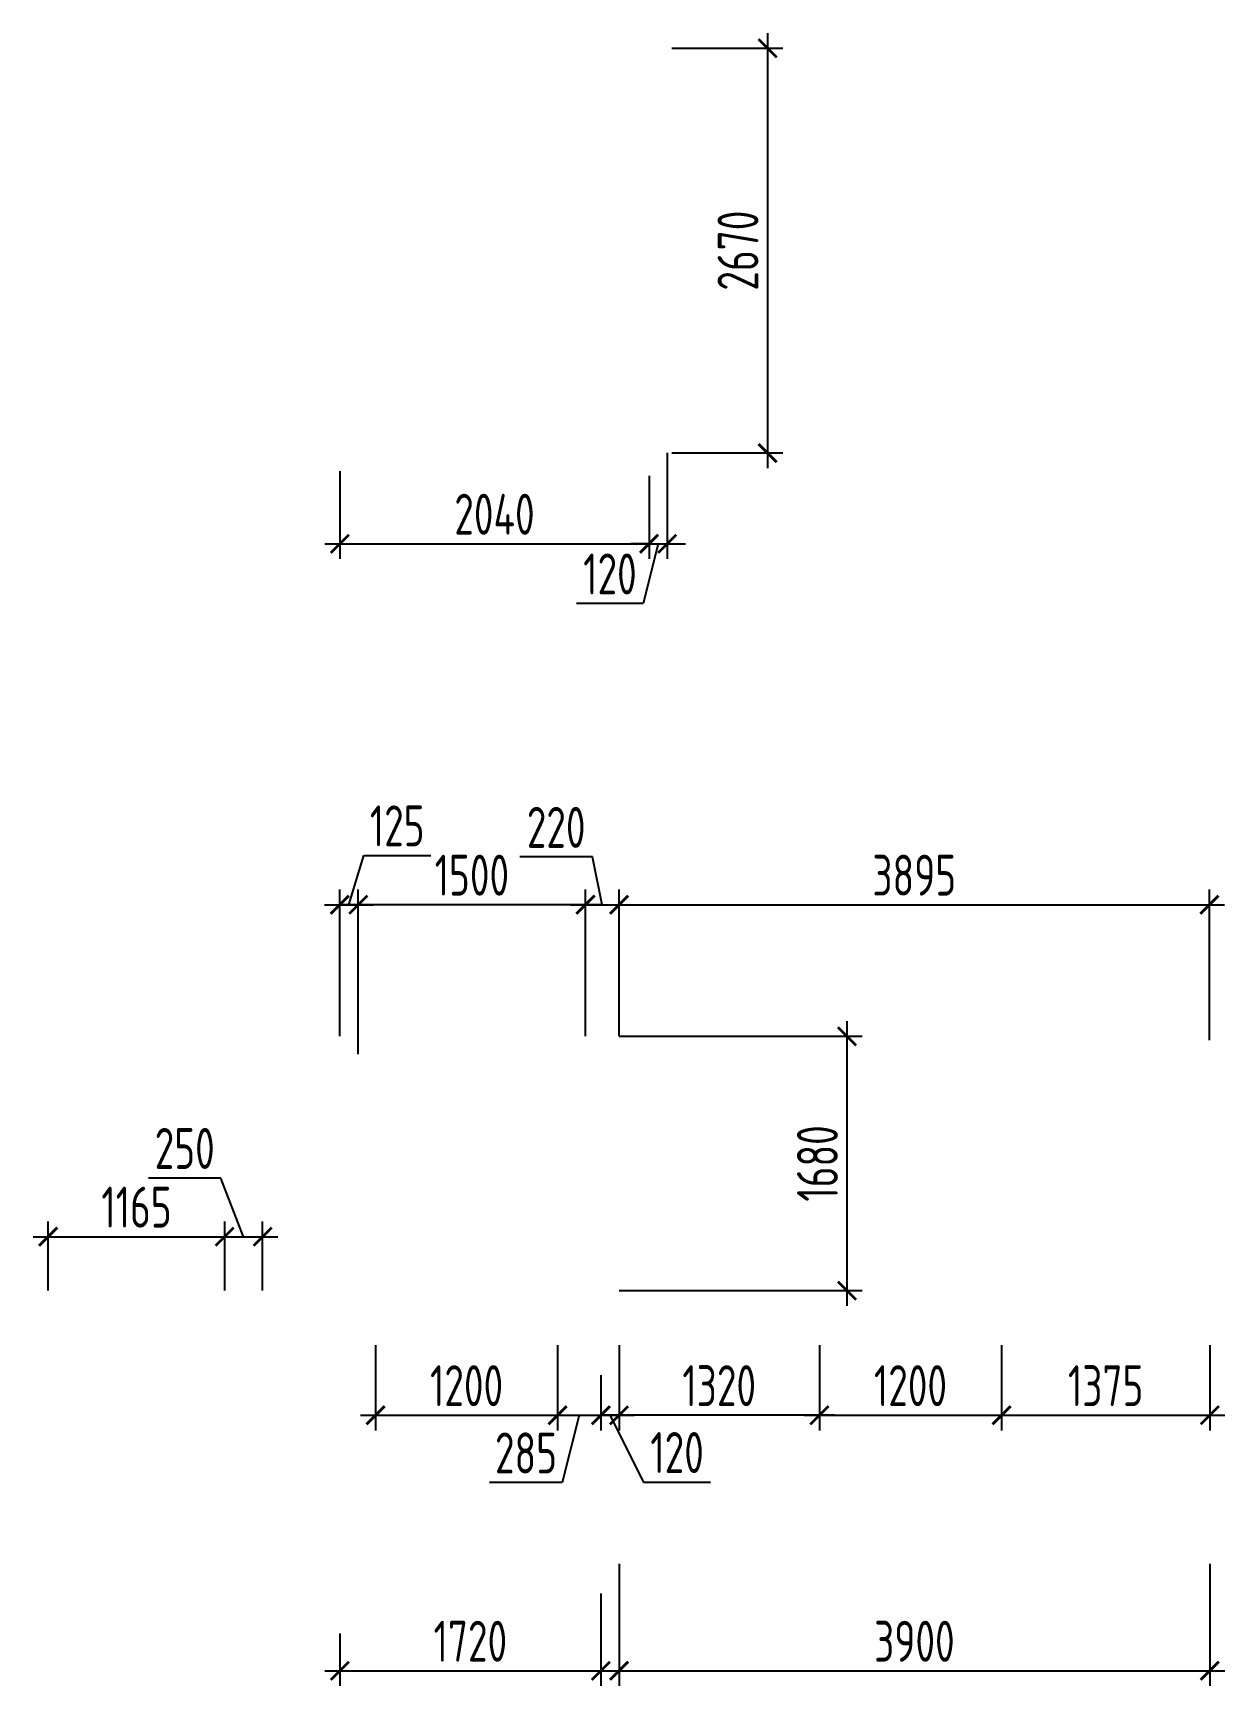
# Model space of a CAD drawing. Header units: millimetres. Extents: x -350007 to 536090, y -888 to 198380.
# Drawn here: x -292982 to -285117, y 71239 to 82143 of the extents above; entities that cross this region are included whole.
import ezdxf

# ---------------------------------------------------------------- set-up
doc = ezdxf.new("R2010")
doc.units = ezdxf.units.MM
doc.layers.add('АР_Размеры нов.', color=15, linetype='Continuous', lineweight=0)
doc.styles.add('ISOCPEUR', font='isocpeur.ttf', dxfattribs={"width": 0.7})
doc.dimstyles.new('R_100', dxfattribs={"dimtxt": 270, "dimasz": 120, "dimexe": 100, "dimexo": 0, "dimgap": 60, "dimtad": 1, "dimdec": 0, "dimrnd": 5, "dimzin": 0, "dimdsep": 46, "dimtxsty": 'ISOCPEUR', "dimblk": 'ARCHTICK', "dimcen": 0, "dimdle": 100, "dimclrd": 256, "dimclre": 256, "dimclrt": 256, "dimadec": 0, "dimazin": 0, "dimtfac": 2, "dimtdec": 0, "dimtofl": 0, "dimtmove": 1, "dimatfit": 3, "dimfxl": 1, "dimtvp": 3, "dimtolj": 1, "dimtzin": 0, "dimarcsym": 0})

# ---------------------------------------------------------------- blocks, each defined once
blk = doc.blocks.new('_ArchTick')
at = {"color": 0, "linetype": 'ByBlock', "const_width": 0.15}
blk.add_lwpolyline([(-0.5, -0.5), (0.5, 0.5)], dxfattribs=at)
blk = doc.blocks.new('*D2561')
at = {"layer": 'Defpoints', "color": 0, "ltscale": 100, "transparency": 16777216}
for p in [(-290836, 76393), (-289336, 75525), (-290836, 75406)]:
    blk.add_point(p, dxfattribs=at)
at = {"layer": 'АР_Размеры нов.', "lineweight": -2, "ltscale": 100, "transparency": 16777216}
for p, q in [((-290836, 75406), (-290836, 76493)), ((-289336, 75525), (-289336, 76493)), ((-289236, 76393), (-290936, 76393))]:
    blk.add_line(p, q, dxfattribs=at)
at = {"layer": 'АР_Размеры нов.', "lineweight": -2, "ltscale": 100, "transparency": 16777216, "xscale": 120, "yscale": 120, "zscale": 120, "rotation": 180}
blk.add_blockref('_ArchTick', (-290836, 76393), dxfattribs=at)
at = {"layer": 'АР_Размеры нов.', "lineweight": -2, "ltscale": 100, "transparency": 16777216, "xscale": 120, "yscale": 120, "zscale": 120}
blk.add_blockref('_ArchTick', (-289336, 76393), dxfattribs=at)
at = {"layer": 'АР_Размеры нов.', "ltscale": 100, "transparency": 16777216, "insert": (-290086, 76588), "char_height": 270, "attachment_point": 5, "style": 'ISOCPEUR'}
blk.add_mtext('\\A1;1500', dxfattribs=at)
blk = doc.blocks.new('*D2562')
at = {"layer": 'Defpoints', "color": 0, "ltscale": 100, "transparency": 16777216}
for p in [(-291717, 74203), (-292882, 73847), (-291717, 73847)]:
    blk.add_point(p, dxfattribs=at)
at = {"layer": 'АР_Размеры нов.', "lineweight": -2, "ltscale": 100, "transparency": 16777216}
for p, q in [((-292882, 73847), (-292882, 74303)), ((-291717, 73847), (-291717, 74303)), ((-292982, 74203), (-291617, 74203))]:
    blk.add_line(p, q, dxfattribs=at)
at = {"layer": 'АР_Размеры нов.', "lineweight": -2, "ltscale": 100, "transparency": 16777216, "xscale": 120, "yscale": 120, "zscale": 120, "rotation": 180}
blk.add_blockref('_ArchTick', (-292882, 74203), dxfattribs=at)
at = {"layer": 'АР_Размеры нов.', "lineweight": -2, "ltscale": 100, "transparency": 16777216, "xscale": 120, "yscale": 120, "zscale": 120}
blk.add_blockref('_ArchTick', (-291717, 74203), dxfattribs=at)
at = {"layer": 'АР_Размеры нов.', "ltscale": 100, "transparency": 16777216, "insert": (-292299, 74398), "char_height": 270, "attachment_point": 5, "style": 'ISOCPEUR'}
blk.add_mtext('\\A1;1165', dxfattribs=at)
blk = doc.blocks.new('*D2563')
at = {"layer": 'Defpoints', "color": 0, "ltscale": 100, "transparency": 16777216}
for p in [(-291467, 74203), (-291717, 73847), (-291467, 73847)]:
    blk.add_point(p, dxfattribs=at)
at = {"layer": 'АР_Размеры нов.', "lineweight": -2, "ltscale": 100, "transparency": 16777216}
for p, q in [((-291742, 74590), (-292221, 74590)), ((-291592, 74203), (-291742, 74590)), ((-291717, 73847), (-291717, 74303)), ((-291467, 73847), (-291467, 74303)), ((-291817, 74203), (-291367, 74203))]:
    blk.add_line(p, q, dxfattribs=at)
at = {"layer": 'АР_Размеры нов.', "lineweight": -2, "ltscale": 100, "transparency": 16777216, "xscale": 120, "yscale": 120, "zscale": 120, "rotation": 180}
blk.add_blockref('_ArchTick', (-291717, 74203), dxfattribs=at)
at = {"layer": 'АР_Размеры нов.', "lineweight": -2, "ltscale": 100, "transparency": 16777216, "xscale": 120, "yscale": 120, "zscale": 120}
blk.add_blockref('_ArchTick', (-291467, 74203), dxfattribs=at)
at = {"layer": 'АР_Размеры нов.', "ltscale": 100, "transparency": 16777216, "insert": (-291981, 74785), "char_height": 270, "attachment_point": 5, "style": 'ISOCPEUR'}
blk.add_mtext('\\A1;250', dxfattribs=at)
blk = doc.blocks.new('*D2912')
at = {"layer": 'Defpoints', "color": 0, "ltscale": 100, "transparency": 16777216}
for p in [(-289235, 71848), (-290957, 71586), (-289235, 71339)]:
    blk.add_point(p, dxfattribs=at)
at = {"layer": 'АР_Размеры нов.', "lineweight": -2, "ltscale": 100, "transparency": 16777216}
for p, q in [((-289235, 71848), (-289235, 71239)), ((-290957, 71586), (-290957, 71239)), ((-291057, 71339), (-289135, 71339))]:
    blk.add_line(p, q, dxfattribs=at)
at = {"layer": 'АР_Размеры нов.', "lineweight": -2, "ltscale": 100, "transparency": 16777216, "xscale": 120, "yscale": 120, "zscale": 120, "rotation": 180}
blk.add_blockref('_ArchTick', (-290957, 71339), dxfattribs=at)
at = {"layer": 'АР_Размеры нов.', "lineweight": -2, "ltscale": 100, "transparency": 16777216, "xscale": 120, "yscale": 120, "zscale": 120}
blk.add_blockref('_ArchTick', (-289235, 71339), dxfattribs=at)
at = {"layer": 'АР_Размеры нов.', "ltscale": 100, "transparency": 16777216, "insert": (-290096, 71534), "char_height": 270, "attachment_point": 5, "style": 'ISOCPEUR'}
blk.add_mtext('\\A1;1720', dxfattribs=at)
blk = doc.blocks.new('*D2913')
at = {"layer": 'Defpoints', "color": 0, "ltscale": 100, "transparency": 16777216}
for p in [(-289115, 72044), (-285217, 72044), (-285217, 71339)]:
    blk.add_point(p, dxfattribs=at)
at = {"layer": 'АР_Размеры нов.', "lineweight": -2, "ltscale": 100, "transparency": 16777216}
for p, q in [((-289115, 72044), (-289115, 71239)), ((-285217, 72044), (-285217, 71239)), ((-289215, 71339), (-285117, 71339))]:
    blk.add_line(p, q, dxfattribs=at)
at = {"layer": 'АР_Размеры нов.', "lineweight": -2, "ltscale": 100, "transparency": 16777216, "xscale": 120, "yscale": 120, "zscale": 120, "rotation": 180}
blk.add_blockref('_ArchTick', (-289115, 71339), dxfattribs=at)
at = {"layer": 'АР_Размеры нов.', "lineweight": -2, "ltscale": 100, "transparency": 16777216, "xscale": 120, "yscale": 120, "zscale": 120}
blk.add_blockref('_ArchTick', (-285217, 71339), dxfattribs=at)
at = {"layer": 'АР_Размеры нов.', "ltscale": 100, "transparency": 16777216, "insert": (-287166, 71534), "char_height": 270, "attachment_point": 5, "style": 'ISOCPEUR'}
blk.add_mtext('\\A1;3900', dxfattribs=at)
blk = doc.blocks.new('*D2915')
at = {"layer": 'Defpoints', "color": 0, "ltscale": 100, "transparency": 16777216}
for p in [(-290836, 76393), (-290958, 75525), (-290836, 75525)]:
    blk.add_point(p, dxfattribs=at)
at = {"layer": 'АР_Размеры нов.', "lineweight": -2, "ltscale": 100, "transparency": 16777216}
for p, q in [((-290897, 76393), (-290800, 76718)), ((-290800, 76718), (-290358, 76718)), ((-290958, 75525), (-290958, 76493)), ((-290836, 75525), (-290836, 76493)), ((-291058, 76393), (-290736, 76393))]:
    blk.add_line(p, q, dxfattribs=at)
at = {"layer": 'АР_Размеры нов.', "lineweight": -2, "ltscale": 100, "transparency": 16777216, "xscale": 120, "yscale": 120, "zscale": 120, "rotation": 180}
blk.add_blockref('_ArchTick', (-290958, 76393), dxfattribs=at)
at = {"layer": 'АР_Размеры нов.', "lineweight": -2, "ltscale": 100, "transparency": 16777216, "xscale": 120, "yscale": 120, "zscale": 120}
blk.add_blockref('_ArchTick', (-290836, 76393), dxfattribs=at)
at = {"layer": 'АР_Размеры нов.', "ltscale": 100, "transparency": 16777216, "insert": (-290579, 76913), "char_height": 270, "attachment_point": 5, "style": 'ISOCPEUR'}
blk.add_mtext('\\A1;125', dxfattribs=at)
blk = doc.blocks.new('*D2916')
at = {"layer": 'Defpoints', "color": 0, "ltscale": 100, "transparency": 16777216}
for p in [(-290722, 73487), (-289520, 73487), (-289520, 73025)]:
    blk.add_point(p, dxfattribs=at)
at = {"layer": 'АР_Размеры нов.', "lineweight": -2, "ltscale": 100, "transparency": 16777216}
for p, q in [((-290722, 73487), (-290722, 72925)), ((-289520, 73487), (-289520, 72925)), ((-290822, 73025), (-289420, 73025))]:
    blk.add_line(p, q, dxfattribs=at)
at = {"layer": 'АР_Размеры нов.', "lineweight": -2, "ltscale": 100, "transparency": 16777216, "xscale": 120, "yscale": 120, "zscale": 120, "rotation": 180}
blk.add_blockref('_ArchTick', (-290722, 73025), dxfattribs=at)
at = {"layer": 'АР_Размеры нов.', "lineweight": -2, "ltscale": 100, "transparency": 16777216, "xscale": 120, "yscale": 120, "zscale": 120}
blk.add_blockref('_ArchTick', (-289520, 73025), dxfattribs=at)
at = {"layer": 'АР_Размеры нов.', "ltscale": 100, "transparency": 16777216, "insert": (-290121, 73220), "char_height": 270, "attachment_point": 5, "style": 'ISOCPEUR'}
blk.add_mtext('\\A1;1200', dxfattribs=at)
blk = doc.blocks.new('*D2917')
at = {"layer": 'Defpoints', "color": 0, "ltscale": 100, "transparency": 16777216}
for p in [(-287793, 73487), (-286591, 73487), (-286591, 73025)]:
    blk.add_point(p, dxfattribs=at)
at = {"layer": 'АР_Размеры нов.', "lineweight": -2, "ltscale": 100, "transparency": 16777216}
for p, q in [((-287793, 73487), (-287793, 72925)), ((-286591, 73487), (-286591, 72925)), ((-287893, 73025), (-286491, 73025))]:
    blk.add_line(p, q, dxfattribs=at)
at = {"layer": 'АР_Размеры нов.', "lineweight": -2, "ltscale": 100, "transparency": 16777216, "xscale": 120, "yscale": 120, "zscale": 120, "rotation": 180}
blk.add_blockref('_ArchTick', (-287793, 73025), dxfattribs=at)
at = {"layer": 'АР_Размеры нов.', "lineweight": -2, "ltscale": 100, "transparency": 16777216, "xscale": 120, "yscale": 120, "zscale": 120}
blk.add_blockref('_ArchTick', (-286591, 73025), dxfattribs=at)
at = {"layer": 'АР_Размеры нов.', "ltscale": 100, "transparency": 16777216, "insert": (-287192, 73220), "char_height": 270, "attachment_point": 5, "style": 'ISOCPEUR'}
blk.add_mtext('\\A1;1200', dxfattribs=at)
blk = doc.blocks.new('*D2839')
at = {"layer": 'Defpoints', "color": 0, "ltscale": 500, "transparency": 16777216}
for p in [(-289115, 76393), (-289336, 75525), (-289115, 75525)]:
    blk.add_point(p, dxfattribs=at)
at = {"layer": 'АР_Размеры нов.', "lineweight": -2, "ltscale": 500, "transparency": 16777216}
for p, q in [((-289290, 76708), (-289769, 76708)), ((-289226, 76393), (-289290, 76708)), ((-289336, 75525), (-289336, 76493)), ((-289115, 75525), (-289115, 76493)), ((-289436, 76393), (-289015, 76393))]:
    blk.add_line(p, q, dxfattribs=at)
at = {"layer": 'АР_Размеры нов.', "lineweight": -2, "ltscale": 500, "transparency": 16777216, "xscale": 120, "yscale": 120, "zscale": 120, "rotation": 180}
blk.add_blockref('_ArchTick', (-289336, 76393), dxfattribs=at)
at = {"layer": 'АР_Размеры нов.', "lineweight": -2, "ltscale": 500, "transparency": 16777216, "xscale": 120, "yscale": 120, "zscale": 120}
blk.add_blockref('_ArchTick', (-289115, 76393), dxfattribs=at)
at = {"layer": 'АР_Размеры нов.', "lineweight": 13, "ltscale": 500, "transparency": 16777216, "insert": (-289530, 76903), "char_height": 270, "attachment_point": 5, "style": 'ISOCPEUR'}
blk.add_mtext('\\A1;220', dxfattribs=at)
blk = doc.blocks.new('*D2840')
at = {"layer": 'Defpoints', "color": 0, "ltscale": 500, "transparency": 16777216}
for p in [(-285219, 76393), (-289115, 75525), (-285219, 75500)]:
    blk.add_point(p, dxfattribs=at)
at = {"layer": 'АР_Размеры нов.', "lineweight": -2, "ltscale": 500, "transparency": 16777216}
for p, q in [((-289115, 75525), (-289115, 76493)), ((-285219, 75500), (-285219, 76493)), ((-289215, 76393), (-285119, 76393))]:
    blk.add_line(p, q, dxfattribs=at)
at = {"layer": 'АР_Размеры нов.', "lineweight": -2, "ltscale": 500, "transparency": 16777216, "xscale": 120, "yscale": 120, "zscale": 120, "rotation": 180}
blk.add_blockref('_ArchTick', (-289115, 76393), dxfattribs=at)
at = {"layer": 'АР_Размеры нов.', "lineweight": -2, "ltscale": 500, "transparency": 16777216, "xscale": 120, "yscale": 120, "zscale": 120}
blk.add_blockref('_ArchTick', (-285219, 76393), dxfattribs=at)
at = {"layer": 'АР_Размеры нов.', "lineweight": 13, "ltscale": 500, "transparency": 16777216, "insert": (-287167, 76588), "char_height": 270, "attachment_point": 5, "style": 'ISOCPEUR'}
blk.add_mtext('\\A1;3895', dxfattribs=at)
blk = doc.blocks.new('*D2841')
at = {"layer": 'Defpoints', "color": 0, "ltscale": 500, "transparency": 16777216}
for p in [(-289115, 75525), (-289115, 73847), (-287611, 73847)]:
    blk.add_point(p, dxfattribs=at)
at = {"layer": 'АР_Размеры нов.', "lineweight": -2, "ltscale": 500, "transparency": 16777216}
for p, q in [((-287611, 75625), (-287611, 73747)), ((-289115, 75525), (-287511, 75525)), ((-289115, 73847), (-287511, 73847))]:
    blk.add_line(p, q, dxfattribs=at)
at = {"layer": 'АР_Размеры нов.', "lineweight": -2, "ltscale": 500, "transparency": 16777216, "xscale": 120, "yscale": 120, "zscale": 120}
for p, rotation in [((-287611, 75525), 90), ((-287611, 73847), 270)]:
    blk.add_blockref('_ArchTick', p, dxfattribs=dict(at, rotation=rotation))
at = {"layer": 'АР_Размеры нов.', "lineweight": 13, "ltscale": 500, "transparency": 16777216, "insert": (-287806, 74686), "char_height": 270, "attachment_point": 5, "rotation": 90, "style": 'ISOCPEUR'}
blk.add_mtext('\\A1;1680', dxfattribs=at)
blk = doc.blocks.new('*D2842')
at = {"layer": 'Defpoints', "color": 0, "ltscale": 500, "transparency": 16777216}
for p in [(-289520, 73487), (-289235, 73289), (-289235, 73025)]:
    blk.add_point(p, dxfattribs=at)
at = {"layer": 'АР_Размеры нов.', "lineweight": -2, "ltscale": 500, "transparency": 16777216}
for p, q in [((-289520, 73487), (-289520, 72925)), ((-289235, 73289), (-289235, 72925)), ((-289620, 73025), (-289135, 73025)), ((-289378, 73025), (-289490, 72581)), ((-289490, 72581), (-289969, 72581))]:
    blk.add_line(p, q, dxfattribs=at)
at = {"layer": 'АР_Размеры нов.', "lineweight": -2, "ltscale": 500, "transparency": 16777216, "xscale": 120, "yscale": 120, "zscale": 120, "rotation": 180}
blk.add_blockref('_ArchTick', (-289520, 73025), dxfattribs=at)
at = {"layer": 'АР_Размеры нов.', "lineweight": -2, "ltscale": 500, "transparency": 16777216, "xscale": 120, "yscale": 120, "zscale": 120}
blk.add_blockref('_ArchTick', (-289235, 73025), dxfattribs=at)
at = {"layer": 'АР_Размеры нов.', "lineweight": 13, "ltscale": 500, "transparency": 16777216, "insert": (-289729, 72776), "char_height": 270, "attachment_point": 5, "style": 'ISOCPEUR'}
blk.add_mtext('\\A1;285', dxfattribs=at)
blk = doc.blocks.new('*D2843')
at = {"layer": 'Defpoints', "color": 0, "ltscale": 500, "transparency": 16777216}
for p in [(-289235, 73289), (-289115, 73319), (-289115, 73025)]:
    blk.add_point(p, dxfattribs=at)
at = {"layer": 'АР_Размеры нов.', "lineweight": -2, "ltscale": 500, "transparency": 16777216}
for p, q in [((-289235, 73289), (-289235, 72925)), ((-289115, 73319), (-289115, 72925)), ((-289335, 73025), (-289015, 73025)), ((-289175, 73025), (-288953, 72584)), ((-288953, 72584), (-288511, 72584))]:
    blk.add_line(p, q, dxfattribs=at)
at = {"layer": 'АР_Размеры нов.', "lineweight": -2, "ltscale": 500, "transparency": 16777216, "xscale": 120, "yscale": 120, "zscale": 120, "rotation": 180}
blk.add_blockref('_ArchTick', (-289235, 73025), dxfattribs=at)
at = {"layer": 'АР_Размеры нов.', "lineweight": -2, "ltscale": 500, "transparency": 16777216, "xscale": 120, "yscale": 120, "zscale": 120}
blk.add_blockref('_ArchTick', (-289115, 73025), dxfattribs=at)
at = {"layer": 'АР_Размеры нов.', "lineweight": 13, "ltscale": 500, "transparency": 16777216, "insert": (-288732, 72779), "char_height": 270, "attachment_point": 5, "style": 'ISOCPEUR'}
blk.add_mtext('\\A1;120', dxfattribs=at)
blk = doc.blocks.new('*D2848')
at = {"layer": 'Defpoints', "color": 0, "ltscale": 500, "transparency": 16777216}
for p in [(-286591, 73487), (-285217, 73487), (-285217, 73025)]:
    blk.add_point(p, dxfattribs=at)
at = {"layer": 'АР_Размеры нов.', "lineweight": -2, "ltscale": 500, "transparency": 16777216}
for p, q in [((-286591, 73487), (-286591, 72925)), ((-285217, 73487), (-285217, 72925)), ((-286691, 73025), (-285117, 73025))]:
    blk.add_line(p, q, dxfattribs=at)
at = {"layer": 'АР_Размеры нов.', "lineweight": -2, "ltscale": 500, "transparency": 16777216, "xscale": 120, "yscale": 120, "zscale": 120, "rotation": 180}
blk.add_blockref('_ArchTick', (-286591, 73025), dxfattribs=at)
at = {"layer": 'АР_Размеры нов.', "lineweight": -2, "ltscale": 500, "transparency": 16777216, "xscale": 120, "yscale": 120, "zscale": 120}
blk.add_blockref('_ArchTick', (-285217, 73025), dxfattribs=at)
at = {"layer": 'АР_Размеры нов.', "lineweight": 13, "ltscale": 500, "transparency": 16777216, "insert": (-285904, 73220), "char_height": 270, "attachment_point": 5, "style": 'ISOCPEUR'}
blk.add_mtext('\\A1;1375', dxfattribs=at)
blk = doc.blocks.new('*D2849')
at = {"layer": 'Defpoints', "color": 0, "ltscale": 500, "transparency": 16777216}
for p in [(-289115, 73487), (-287793, 73487), (-289115, 73025)]:
    blk.add_point(p, dxfattribs=at)
at = {"layer": 'АР_Размеры нов.', "lineweight": -2, "ltscale": 500, "transparency": 16777216}
for p, q in [((-289115, 73487), (-289115, 72925)), ((-287793, 73487), (-287793, 72925)), ((-287693, 73025), (-289215, 73025))]:
    blk.add_line(p, q, dxfattribs=at)
at = {"layer": 'АР_Размеры нов.', "lineweight": -2, "ltscale": 500, "transparency": 16777216, "xscale": 120, "yscale": 120, "zscale": 120, "rotation": 180}
blk.add_blockref('_ArchTick', (-289115, 73025), dxfattribs=at)
at = {"layer": 'АР_Размеры нов.', "lineweight": -2, "ltscale": 500, "transparency": 16777216, "xscale": 120, "yscale": 120, "zscale": 120}
blk.add_blockref('_ArchTick', (-287793, 73025), dxfattribs=at)
at = {"layer": 'АР_Размеры нов.', "lineweight": 13, "ltscale": 500, "transparency": 16777216, "insert": (-288454, 73220), "char_height": 270, "attachment_point": 5, "style": 'ISOCPEUR'}
blk.add_mtext('\\A1;1320', dxfattribs=at)
blk = doc.blocks.new('*D3905')
at = {"layer": 'Defpoints', "color": 0, "transparency": 16777216}
for p in [(-288767, 82043), (-288767, 79373), (-288135, 79373)]:
    blk.add_point(p, dxfattribs=at)
at = {"layer": 'АР_Размеры нов.', "lineweight": -2, "transparency": 16777216}
for p, q in [((-288135, 82143), (-288135, 79273)), ((-288767, 82043), (-288035, 82043)), ((-288767, 79373), (-288035, 79373))]:
    blk.add_line(p, q, dxfattribs=at)
at = {"layer": 'АР_Размеры нов.', "lineweight": -2, "transparency": 16777216, "xscale": 120, "yscale": 120, "zscale": 120}
for p, rotation in [((-288135, 82043), 90), ((-288135, 79373), 270)]:
    blk.add_blockref('_ArchTick', p, dxfattribs=dict(at, rotation=rotation))
at = {"layer": 'АР_Размеры нов.', "transparency": 16777216, "insert": (-288330, 80708), "char_height": 270, "attachment_point": 5, "rotation": 90, "style": 'ISOCPEUR'}
blk.add_mtext('\\A1;2670', dxfattribs=at)
blk = doc.blocks.new('*D3906')
at = {"layer": 'Defpoints', "color": 0, "transparency": 16777216}
for p in [(-290957, 79253), (-288917, 79222), (-288917, 78774)]:
    blk.add_point(p, dxfattribs=at)
at = {"layer": 'АР_Размеры нов.', "lineweight": -2, "transparency": 16777216}
for p, q in [((-290957, 79253), (-290957, 78674)), ((-288917, 79222), (-288917, 78674)), ((-291057, 78774), (-288817, 78774))]:
    blk.add_line(p, q, dxfattribs=at)
at = {"layer": 'АР_Размеры нов.', "lineweight": -2, "transparency": 16777216, "xscale": 120, "yscale": 120, "zscale": 120, "rotation": 180}
blk.add_blockref('_ArchTick', (-290957, 78774), dxfattribs=at)
at = {"layer": 'АР_Размеры нов.', "lineweight": -2, "transparency": 16777216, "xscale": 120, "yscale": 120, "zscale": 120}
blk.add_blockref('_ArchTick', (-288917, 78774), dxfattribs=at)
at = {"layer": 'АР_Размеры нов.', "transparency": 16777216, "insert": (-289937, 78969), "char_height": 270, "attachment_point": 5, "style": 'ISOCPEUR'}
blk.add_mtext('\\A1;2040', dxfattribs=at)
blk = doc.blocks.new('*D3907')
at = {"layer": 'Defpoints', "color": 0, "transparency": 16777216}
for p in [(-288797, 79373), (-288917, 79222), (-288797, 78774)]:
    blk.add_point(p, dxfattribs=at)
at = {"layer": 'АР_Размеры нов.', "lineweight": -2, "transparency": 16777216}
for p, q in [((-288797, 79373), (-288797, 78674)), ((-288917, 79222), (-288917, 78674)), ((-288917, 78774), (-289037, 78774)), ((-288857, 78774), (-288955, 78380)), ((-288917, 78774), (-288797, 78774)), ((-288797, 78774), (-288677, 78774)), ((-288955, 78380), (-289396, 78380))]:
    blk.add_line(p, q, dxfattribs=at)
at = {"layer": 'АР_Размеры нов.', "lineweight": -2, "transparency": 16777216, "xscale": 120, "yscale": 120, "zscale": 120}
blk.add_blockref('_ArchTick', (-288917, 78774), dxfattribs=at)
at = {"layer": 'АР_Размеры нов.', "lineweight": -2, "transparency": 16777216, "xscale": 120, "yscale": 120, "zscale": 120, "rotation": 180}
blk.add_blockref('_ArchTick', (-288797, 78774), dxfattribs=at)
at = {"layer": 'АР_Размеры нов.', "transparency": 16777216, "insert": (-289175, 78575), "char_height": 270, "attachment_point": 5, "style": 'ISOCPEUR'}
blk.add_mtext('\\A1;120', dxfattribs=at)

msp = doc.modelspace()

# ---------------------------------------------------------------- dimensions: what is measured, and where the dimension line sits
at = {"layer": 'АР_Размеры нов.'}
dim = msp.add_linear_dim(base=(-288134.8, 79373.2), p1=(-288766.8, 82043.2), p2=(-288766.8, 79373.2), angle=90, dimstyle='R_100', override={"dimpost": '\\X'}, dxfattribs=at)
dim.commit()
dim.dimension.update_dxf_attribs({"geometry": '*D3905', "text_midpoint": (-288329.8, 80708.2)})
dim = msp.add_linear_dim(base=(-288796.8, 78773.6), p1=(-288916.8, 79222.1), p2=(-288796.8, 79373.2), dimstyle='R_100', override={"dimpost": '\\X'}, dxfattribs=at)
dim.commit()
dim.dimension.update_dxf_attribs({"geometry": '*D3907', "text_midpoint": (-289014.6, 78380.1), "dimtype": 160})
dim = msp.add_linear_dim(base=(-288916.8, 78773.6), p1=(-290956.8, 79253.2), p2=(-288916.8, 79222.1), dimstyle='R_100', override={"dimpost": '\\X'}, dxfattribs=at)
dim.commit()
dim.dimension.update_dxf_attribs({"geometry": '*D3906', "text_midpoint": (-289936.8, 78968.6)})
at = {"layer": 'АР_Размеры нов.', "ltscale": 100}
for base, p1, p2, picture, middle in [((-290835.7, 76393.4), (-290958.5, 75524.5), (-290835.7, 75524.5), '*D2915', (-290739.6, 76913.4)), ((-290835.7, 76393.4), (-289335.7, 75524.5), (-290835.7, 75405.7), '*D2561', (-290085.7, 76588.4)), ((-291716.7, 74202.7), (-292881.7, 73847.3), (-291716.7, 73847.3), '*D2562', (-292299.2, 74397.7)), ((-289520.5, 73025), (-290722.4, 73486.8), (-289520.5, 73486.8), '*D2916', (-290121.4, 73220)), ((-286591.3, 73025), (-287793.2, 73486.8), (-286591.3, 73486.8), '*D2917', (-287192.2, 73220)), ((-285216.8679, 71339.1952), (-289115.3922, 72043.9788), (-285216.8679, 72043.9788), '*D2913', (-287166.13, 71534.1952)), ((-289235.4, 71339.2), (-290956.8, 71586.5), (-289235.4, 71847.9), '*D2912', (-290096.1, 71534.2))]:
    dim = msp.add_linear_dim(base=base, p1=p1, p2=p2, dimstyle='R_100', override={"dimpost": '\\X', "dimfxl": 2.5, "dimarcsym": 2}, dxfattribs=at)
    dim.commit()
    dim.dimension.update_dxf_attribs({"geometry": picture, "text_midpoint": middle})
at = {"layer": 'АР_Размеры нов.', "lineweight": 13, "ltscale": 500}
for base, p1, p2, picture, middle in [((-289115.4, 76393.4), (-289335.7, 75524.5), (-289115.4, 75525.3), '*D2839', (-289350.4, 76707.7)), ((-289235.4, 73025), (-289520.5, 73486.8), (-289235.4, 73289.4), '*D2842', (-289549.7, 72580.9)), ((-289115.4, 73025), (-289235.4, 73289.4), (-289115.4, 73319.1), '*D2843', (-288892.8, 72584))]:
    dim = msp.add_linear_dim(base=base, p1=p1, p2=p2, dimstyle='R_100', override={"dimpost": '\\X', "dimfxl": 2.5, "dimarcsym": 2}, dxfattribs=at)
    dim.commit()
    dim.dimension.update_dxf_attribs({"geometry": picture, "text_midpoint": middle, "dimtype": 160})
for base, p1, p2, override, picture, middle in [((-285218.6, 76393.4), (-289115.4, 75525.3), (-285218.6, 75499.6), {"dimpost": '\\X', "dimfxl": 2.5, "dimarcsym": 2}, '*D2840', (-287167, 76588.4)), ((-289115.4, 73025), (-287793.2, 73486.8), (-289115.4, 73486.8), {"dimpost": '\\X', "dimfxl": 2.5, "dimarcsym": 2}, '*D2849', (-288454.3, 73220)), ((-285217.2, 73025), (-286591.3, 73486.8), (-285217.2, 73486.8), {"dimpost": '\\X'}, '*D2848', (-285904.2, 73220))]:
    dim = msp.add_linear_dim(base=base, p1=p1, p2=p2, dimstyle='R_100', override=override, dxfattribs=at)
    dim.commit()
    dim.dimension.update_dxf_attribs({"geometry": picture, "text_midpoint": middle})
dim = msp.add_linear_dim(base=(-287611.4, 73847.3), p1=(-289115.4, 75525.3), p2=(-289115.4, 73847.3), angle=90, dimstyle='R_100', override={"dimpost": '\\X'}, dxfattribs=at)
dim.commit()
dim.dimension.update_dxf_attribs({"geometry": '*D2841', "text_midpoint": (-287806.4, 74686.3)})
at = {"layer": 'АР_Размеры нов.', "ltscale": 100}
dim = msp.add_linear_dim(base=(-291467, 74202.7), p1=(-291716.7, 73847.3), p2=(-291467, 73847.3), dimstyle='R_100', override={"dimpost": '\\X', "dimfxl": 2.5, "dimarcsym": 2}, dxfattribs=at)
dim.commit()
dim.dimension.update_dxf_attribs({"geometry": '*D2563', "text_midpoint": (-291801.8, 74590.5), "dimtype": 160})

doc.saveas('drawing.dxf')
